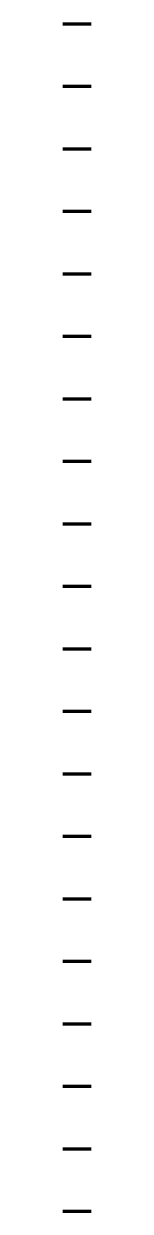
# Model space of a CAD drawing. Extents: x 3133269.03 to 3133269.12, y 1394066 to 1394069.8.
import ezdxf

# ---------------------------------------------------------------- set-up
doc = ezdxf.new("R2010")
doc.units = 0
doc.layers.get('0').update_dxf_attribs({"color": 1, "linetype": 'CONTINUOUS', "lineweight": 100})

msp = doc.modelspace()

# ---------------------------------------------------------------- linework, layer by layer
at = {"color": 1, "lineweight": 200}
for p, q in [((3133269.03, 1394069.8), (3133269.12, 1394069.8)), ((3133269.03, 1394069.6), (3133269.12, 1394069.6)), ((3133269.03, 1394069.4), (3133269.12, 1394069.4)), ((3133269.03, 1394069.2), (3133269.12, 1394069.2)), ((3133269.03, 1394069), (3133269.12, 1394069)), ((3133269.03, 1394068.8), (3133269.12, 1394068.8)), ((3133269.03, 1394068.6), (3133269.12, 1394068.6)), ((3133269.03, 1394068.4), (3133269.12, 1394068.4)), ((3133269.03, 1394068.2), (3133269.12, 1394068.2)), ((3133269.03, 1394068), (3133269.12, 1394068)), ((3133269.03, 1394067.8), (3133269.12, 1394067.8)), ((3133269.03, 1394067.6), (3133269.12, 1394067.6)), ((3133269.03, 1394067.4), (3133269.12, 1394067.4)), ((3133269.03, 1394067.2), (3133269.12, 1394067.2)), ((3133269.03, 1394067), (3133269.12, 1394067)), ((3133269.03, 1394066.8), (3133269.12, 1394066.8)), ((3133269.03, 1394066.6), (3133269.12, 1394066.6)), ((3133269.03, 1394066.4), (3133269.12, 1394066.4)), ((3133269.03, 1394066.2), (3133269.12, 1394066.2)), ((3133269.03, 1394066), (3133269.12, 1394066))]:
    msp.add_line(p, q, dxfattribs=at)

doc.saveas('drawing.dxf')
